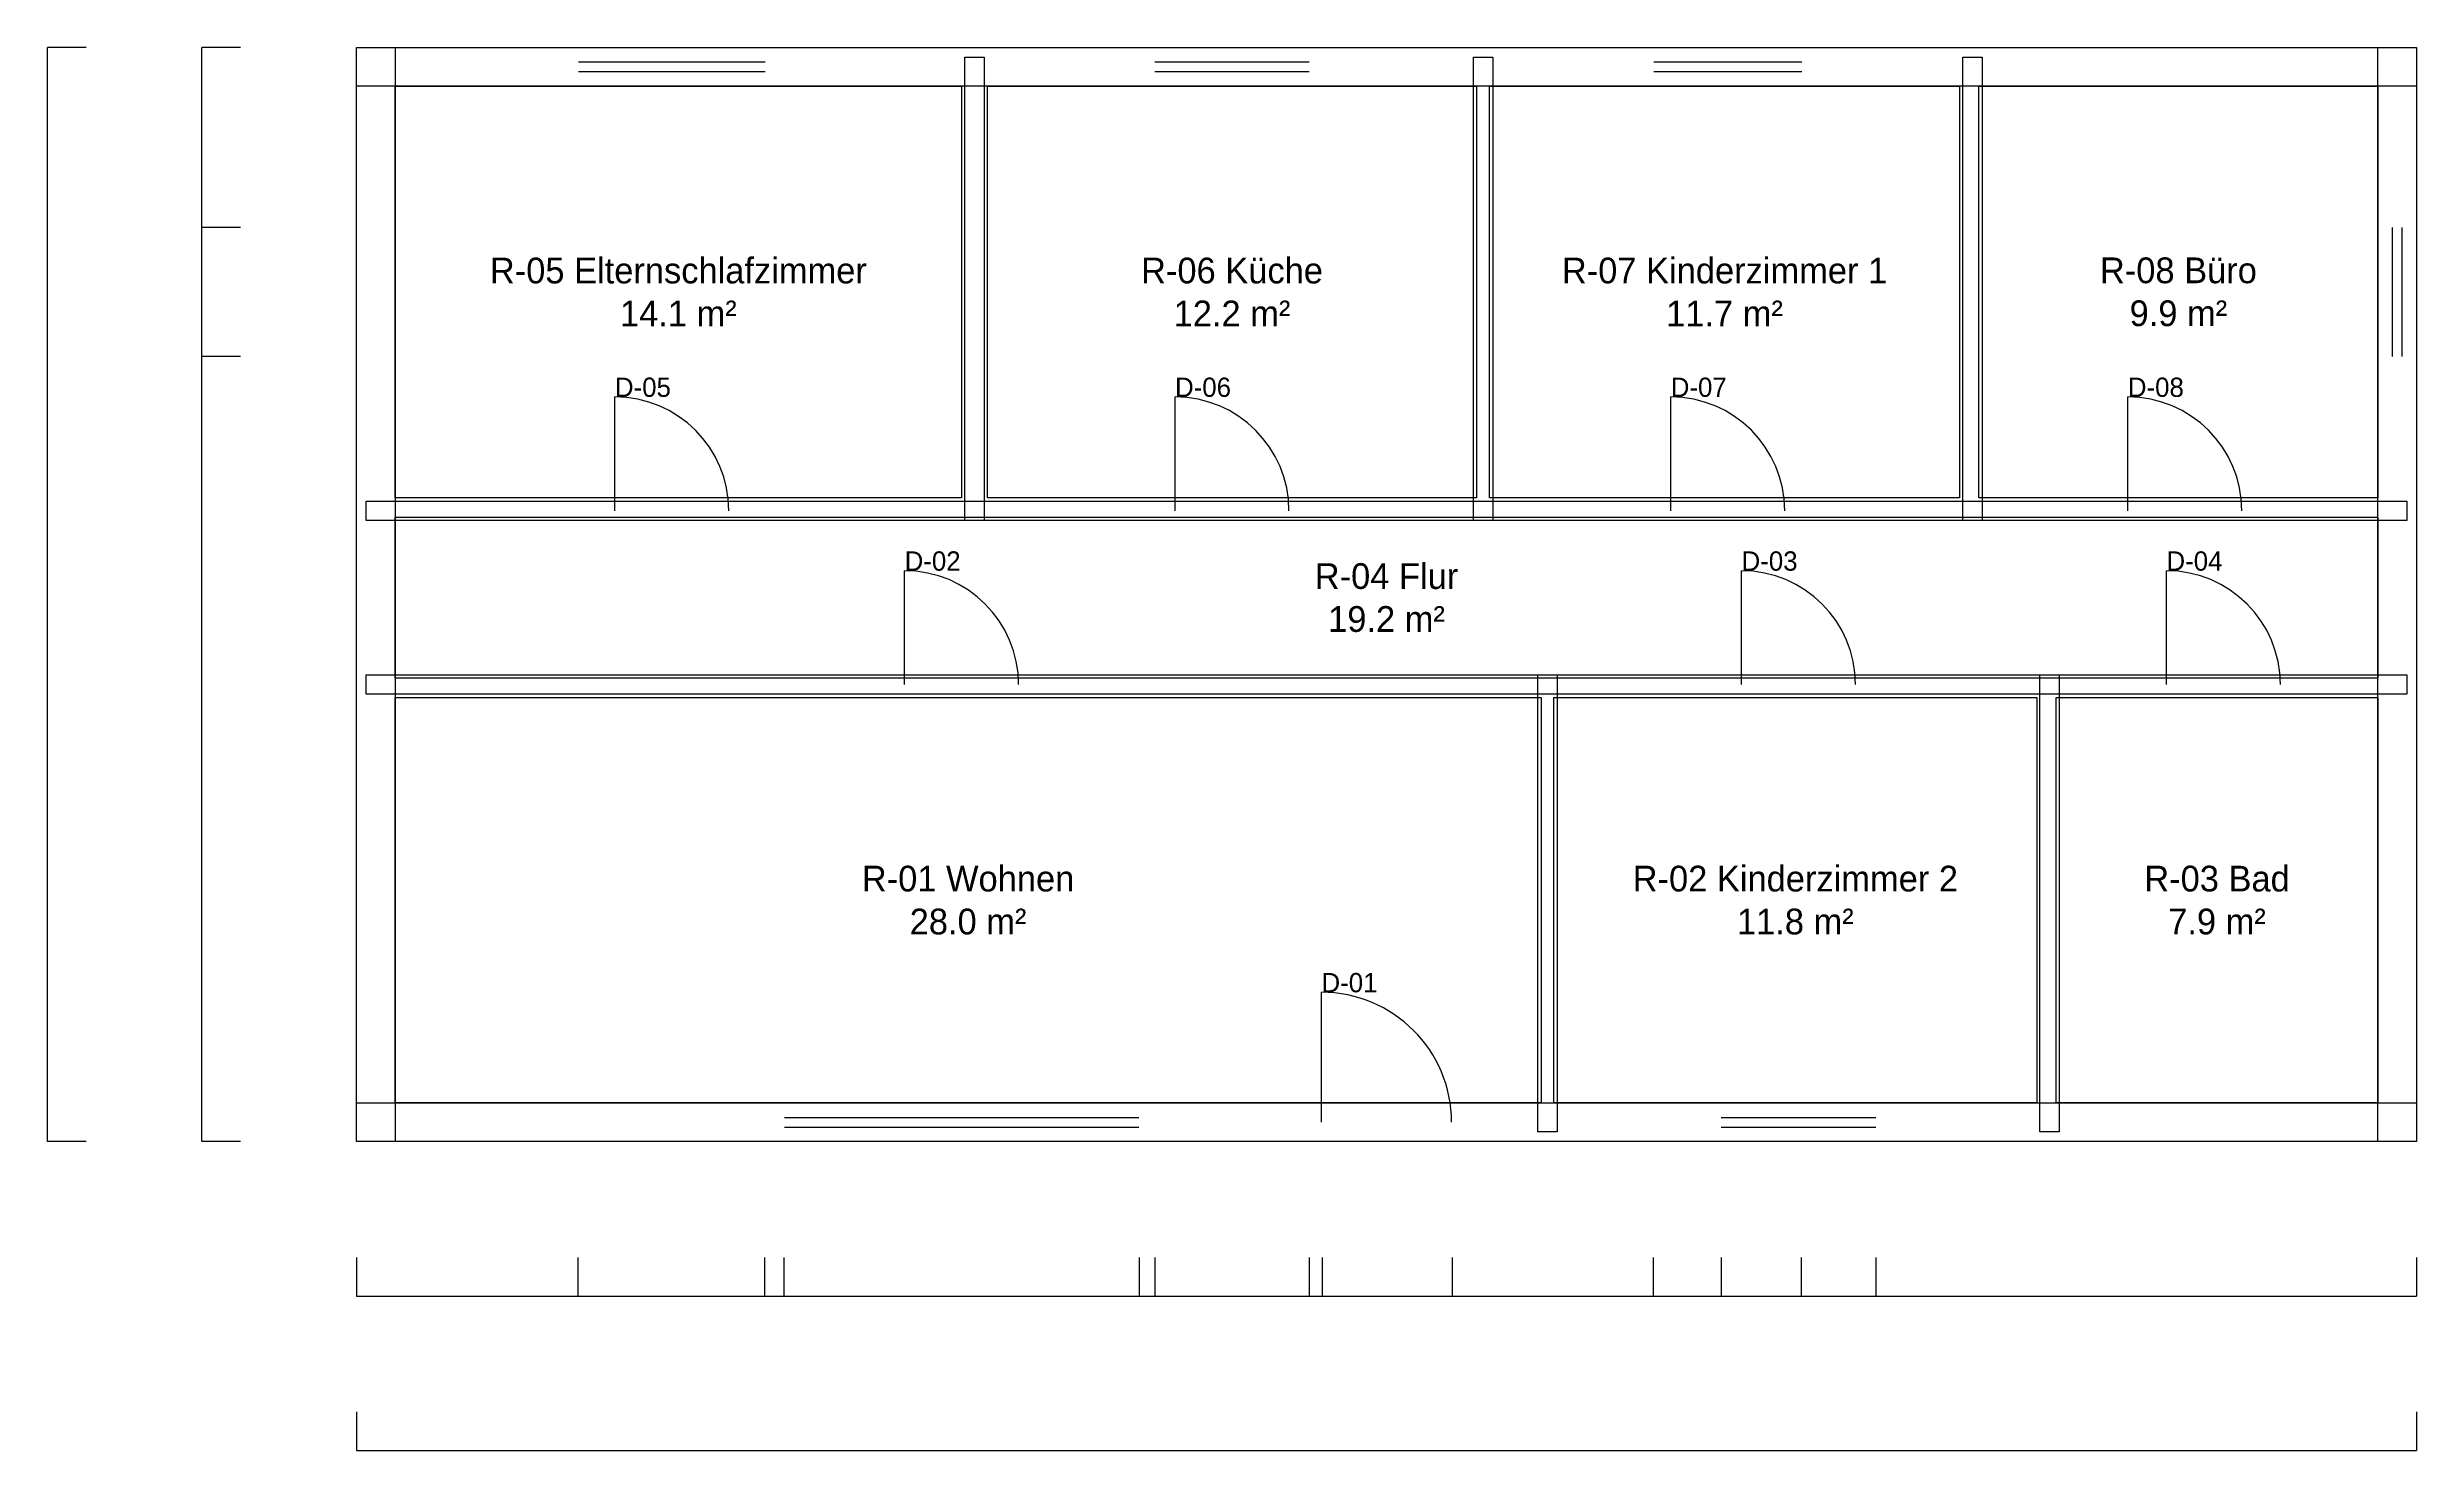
# Model space of a CAD drawing. Header units: millimetres. Extents: x -2400 to 16000, y -2400 to 8500.
import ezdxf

# ---------------------------------------------------------------- set-up
doc = ezdxf.new("R2010")
doc.units = ezdxf.units.MM
for name, color, linetype in [('A-ANNO-DIMS', 1, 'Continuous'), ('A-ANNO-TEXT', 3, 'Continuous'), ('A-AREA', 8, 'Continuous'), ('A-AREA-IDEN', 2, 'Continuous'), ('A-DOOR', 30, 'Continuous'), ('A-GLAZ', 5, 'Continuous'), ('A-WALL', 7, 'Continuous')]:
    doc.layers.add(name, color=color, linetype=linetype)
doc.styles.add('OpenSansCondensed-Light', font='OpenSansCondensed-Light.ttf')
doc.dimstyles.new('EZDXF', dxfattribs={"dimtxt": 0.25, "dimasz": 0.175, "dimexe": 0.375, "dimexo": 0.125, "dimgap": 0.1, "dimtad": 1, "dimlfac": 100, "dimzin": 12, "dimdsep": 46, "dimtxsty": 'OpenSansCondensed-Light', "dimblk": 'ARCHTICK', "dimcen": 2.5, "dimazin": 3, "dimtfac": 0.5, "dimtmove": 2, "dimatfit": 3})

# ---------------------------------------------------------------- blocks, each defined once
blk = doc.blocks.new('_ARCHTICK')
at = {"color": 0, "linetype": 'BYBLOCK', "const_width": 0.15}
blk.add_lwpolyline([(-0.5, -0.5), (0.5, 0.5)], dxfattribs=at)

msp = doc.modelspace()

# ---------------------------------------------------------------- linework, layer by layer
at = {"layer": 'A-AREA'}
for points in [[(300, 8200), (4700, 8200), (4700, 5000), (300, 5000), (300, 8200)], [(4900, 8200), (8700, 8200), (8700, 5000), (4900, 5000), (4900, 8200)], [(8800, 8200), (12450, 8200), (12450, 5000), (8800, 5000), (8800, 8200)], [(12600, 8200), (15700, 8200), (15700, 5000), (12600, 5000), (12600, 8200)], [(300, 4850), (15700, 4850), (15700, 3600), (300, 3600), (300, 4850)], [(300, 3450), (9200, 3450), (9200, 300), (300, 300), (300, 3450)], [(9300, 3450), (13050, 3450), (13050, 300), (9300, 300), (9300, 3450)], [(13200, 3450), (15700, 3450), (15700, 300), (13200, 300), (13200, 3450)]]:
    msp.add_lwpolyline(points, close=True, dxfattribs=at)
at = {"layer": 'A-DOOR'}
for p, q in [((2007.5, 4900), (2007.5, 5785)), ((6357.5, 4900), (6357.5, 5785)), ((10207.5, 4900), (10207.5, 5785)), ((13757.5, 4900), (13757.5, 5785)), ((4257.5, 3550), (4257.5, 4435)), ((10757.5, 3550), (10757.5, 4435)), ((14057.5, 3550), (14057.5, 4435)), ((7495, 150), (7495, 1160))]:
    msp.add_line(p, q, dxfattribs=at)
for centre, radius in [((2007.5, 4900), 885), ((6357.5, 4900), 885), ((10207.5, 4900), 885), ((13757.5, 4900), 885), ((4257.5, 3550), 885), ((10757.5, 3550), 885), ((14057.5, 3550), 885), ((7495, 150), 1010)]:
    msp.add_arc(centre, radius, 0, 90, dxfattribs=at)
at = {"layer": 'A-GLAZ'}
for p, q in [((1725, 8387.5), (3175, 8387.5)), ((1725, 8312.5), (3175, 8312.5)), ((6200, 8387.5), (7400, 8387.5)), ((6200, 8312.5), (7400, 8312.5)), ((10075, 8387.5), (11225, 8387.5)), ((10075, 8312.5), (11225, 8312.5)), ((15812.5, 6100), (15812.5, 7100)), ((15887.5, 6100), (15887.5, 7100)), ((3325, 187.5), (6075, 187.5)), ((10600, 187.5), (11800, 187.5)), ((3325, 112.5), (6075, 112.5)), ((10600, 112.5), (11800, 112.5))]:
    msp.add_line(p, q, dxfattribs=at)
at = {"layer": 'A-WALL'}
for points in [[(3175, 8500), (6200, 8500), (7400, 8500), (10075, 8500), (11225, 8500), (16000, 8500), (16000, 8200), (11225, 8200), (10075, 8200), (7400, 8200), (6200, 8200), (3175, 8200), (1725, 8200), (0, 8200), (0, 8500), (1725, 8500), (3175, 8500)], [(300, 0), (0, 0), (0, 8500), (300, 8500), (300, 0)], [(15700, 0), (15700, 6100), (15700, 7100), (15700, 8500), (16000, 8500), (16000, 7100), (16000, 6100), (16000, 0), (15700, 0)], [(4875, 4825), (4725, 4825), (4725, 8425), (4875, 8425), (4875, 4825)], [(8825, 4825), (8675, 4825), (8675, 8425), (8825, 8425), (8825, 4825)], [(12625, 4825), (12475, 4825), (12475, 8425), (12625, 8425), (12625, 4825)], [(75, 4975), (2007.5, 4975), (2892.5, 4975), (4875, 4975), (4875, 4825), (2892.5, 4825), (2007.5, 4825), (75, 4825), (75, 4975)], [(4725, 4975), (6357.5, 4975), (7242.5, 4975), (8825, 4975), (8825, 4825), (7242.5, 4825), (6357.5, 4825), (4725, 4825), (4725, 4975)], [(8675, 4975), (10207.5, 4975), (11092.5, 4975), (12625, 4975), (12625, 4825), (11092.5, 4825), (10207.5, 4825), (8675, 4825), (8675, 4975)], [(12475, 4975), (13757.5, 4975), (14642.5, 4975), (15925, 4975), (15925, 4825), (14642.5, 4825), (13757.5, 4825), (12475, 4825), (12475, 4975)], [(75, 3625), (4257.5, 3625), (5142.5, 3625), (9325, 3625), (9325, 3475), (5142.5, 3475), (4257.5, 3475), (75, 3475), (75, 3625)], [(9325, 75), (9175, 75), (9175, 3625), (9325, 3625), (9325, 75)], [(9175, 3625), (10757.5, 3625), (11642.5, 3625), (13225, 3625), (13225, 3475), (11642.5, 3475), (10757.5, 3475), (9175, 3475), (9175, 3625)], [(13225, 75), (13075, 75), (13075, 3625), (13225, 3625), (13225, 75)], [(13075, 3625), (14057.5, 3625), (14942.5, 3625), (15925, 3625), (15925, 3475), (14942.5, 3475), (14057.5, 3475), (13075, 3475), (13075, 3625)], [(0, 0), (0, 300), (3325, 300), (6075, 300), (7495, 300), (8505, 300), (10600, 300), (11800, 300), (16000, 300), (16000, 0), (11800, 0), (10600, 0), (8505, 0), (7495, 0), (6075, 0), (3325, 0), (0, 0)]]:
    msp.add_lwpolyline(points, close=True, dxfattribs=at)

# ---------------------------------------------------------------- texts
at = {"layer": 'A-ANNO-TEXT'}
for s, p in [('D-05', (2007.5, 5785)), ('D-06', (6357.5, 5785)), ('D-07', (10207.5, 5785)), ('D-08', (13757.5, 5785)), ('D-02', (4257.5, 4435)), ('D-03', (10757.5, 4435)), ('D-04', (14057.5, 4435)), ('D-01', (7495, 1160))]:
    msp.add_text(s, height=150, dxfattribs=at).set_placement(p)
at = {"layer": 'A-AREA-IDEN', "char_height": 200, "attachment_point": 5}
for s, insert in [('R-05 Elternschlafzimmer\\P14.1 m²', (2500, 6600)), ('R-06 Küche\\P12.2 m²', (6800, 6600)), ('R-07 Kinderzimmer 1\\P11.7 m²', (10625, 6600)), ('R-08 Büro\\P9.9 m²', (14150, 6600)), ('R-04 Flur\\P19.2 m²', (8000, 4225)), ('R-01 Wohnen\\P28.0 m²', (4750, 1875)), ('R-02 Kinderzimmer 2\\P11.8 m²', (11175, 1875)), ('R-03 Bad\\P7.9 m²', (14450, 1875))]:
    msp.add_mtext(s, dxfattribs=dict(at, insert=insert))

# ---------------------------------------------------------------- dimensions: what is measured, and where the dimension line sits
at = {"layer": 'A-ANNO-DIMS'}
for base, p1, p2 in [((-2400, 0), (-2100, 0), (-2100, 8500)), ((-1200, 7100), (-900, 7100), (-900, 8500)), ((-1200, 6100), (-900, 6100), (-900, 7100)), ((-1200, 0), (-900, 0), (-900, 6100))]:
    msp.add_linear_dim(base=base, p1=p1, p2=p2, angle=90, dimstyle='EZDXF', dxfattribs=at).render()
for base, p1, p2 in [((0, -1200), (0, -900), (1720, -900)), ((1720, -1200), (1720, -900), (3170, -900)), ((3170, -1200), (3170, -900), (3320, -900)), ((3320, -1200), (3320, -900), (6080, -900)), ((6080, -1200), (6080, -900), (6200, -900)), ((6200, -1200), (6200, -900), (7400, -900)), ((7400, -1200), (7400, -900), (7500, -900)), ((7500, -1200), (7500, -900), (8510, -900)), ((8510, -1200), (8510, -900), (10070, -900)), ((10070, -1200), (10070, -900), (10600, -900)), ((10600, -1200), (10600, -900), (11220, -900)), ((11220, -1200), (11220, -900), (11800, -900)), ((11800, -1200), (11800, -900), (16000, -900)), ((0, -2400), (0, -2100), (16000, -2100))]:
    msp.add_linear_dim(base=base, p1=p1, p2=p2, dimstyle='EZDXF', dxfattribs=at).render()

doc.saveas('drawing.dxf')
